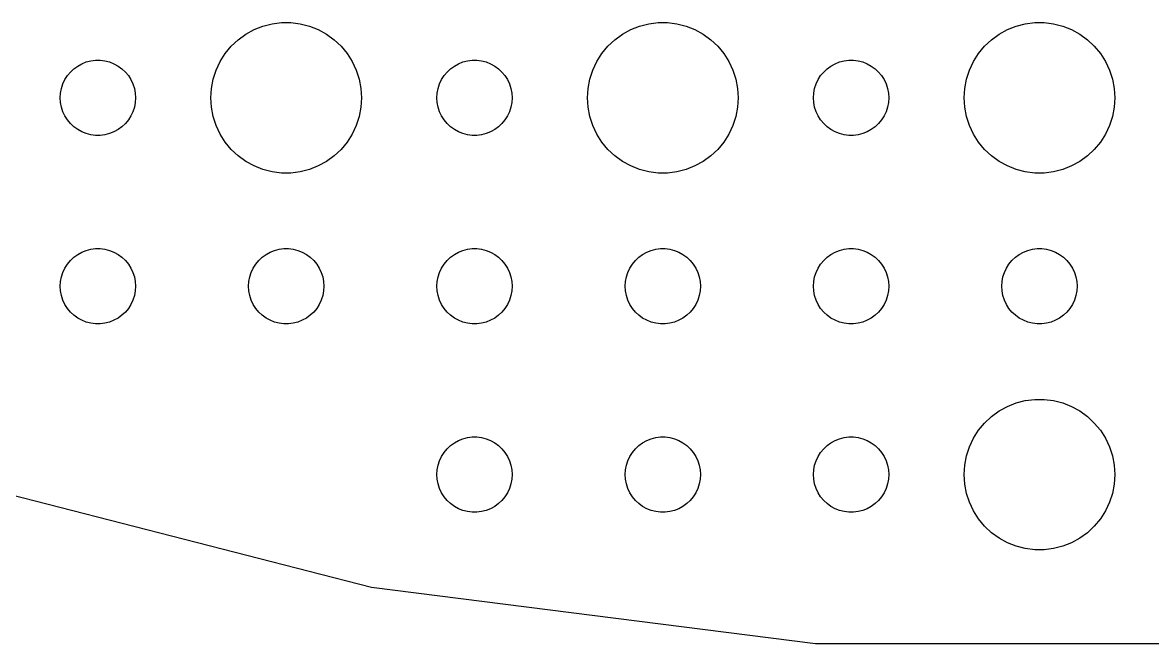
# Model space of a CAD drawing. Header units: metres. Extents: x -142 to 142, y -142 to 142.
# Drawn here: x -40.5 to 4.5, y -141.72 to -117.01 of the extents above; entities that cross this region are included whole.
import ezdxf

# ---------------------------------------------------------------- set-up
doc = ezdxf.new("R2010")
doc.units = ezdxf.units.M

msp = doc.modelspace()

# ---------------------------------------------------------------- linework, layer by layer
for p, q in [((-31.6075, -117.467), (-31.2773, -117.286)), ((-31.2773, -117.286), (-30.927, -117.147)), ((-30.927, -117.147), (-30.5621, -117.053)), ((-30.5621, -117.053), (-30.1884, -117.006)), ((-30.1884, -117.006), (-29.8116, -117.006)), ((-29.8116, -117.006), (-29.4379, -117.053)), ((-29.4379, -117.053), (-29.0729, -117.147)), ((-29.0729, -117.147), (-28.7227, -117.286)), ((-28.7227, -117.286), (-28.3925, -117.467)), ((-16.6075, -117.467), (-16.2773, -117.286)), ((-16.2773, -117.286), (-15.927, -117.147)), ((-15.927, -117.147), (-15.5621, -117.053)), ((-15.5621, -117.053), (-15.1884, -117.006)), ((-15.1884, -117.006), (-14.8116, -117.006)), ((-14.8116, -117.006), (-14.4379, -117.053)), ((-14.4379, -117.053), (-14.0729, -117.147)), ((-14.0729, -117.147), (-13.7227, -117.286)), ((-13.7227, -117.286), (-13.3925, -117.467)), ((-1.60747, -117.467), (-1.27733, -117.286)), ((-1.27733, -117.286), (-0.92705, -117.147)), ((-0.92705, -117.147), (-0.56213, -117.053)), ((-0.56213, -117.053), (-0.18837, -117.006)), ((-0.18837, -117.006), (0.18837, -117.006)), ((0.18837, -117.006), (0.56213, -117.053)), ((0.56213, -117.053), (0.92705, -117.147)), ((0.92705, -117.147), (1.27733, -117.286)), ((1.27733, -117.286), (1.60747, -117.467)), ((-32.1869, -117.946), (-31.9123, -117.688)), ((-31.9123, -117.688), (-31.6075, -117.467)), ((-28.3925, -117.467), (-28.0877, -117.688)), ((-28.0877, -117.688), (-27.8131, -117.946)), ((-17.1869, -117.946), (-16.9123, -117.688)), ((-16.9123, -117.688), (-16.6075, -117.467)), ((-13.3925, -117.467), (-13.0877, -117.688)), ((-13.0877, -117.688), (-12.8131, -117.946)), ((-2.1869, -117.946), (-1.91226, -117.688)), ((-1.91226, -117.688), (-1.60747, -117.467)), ((1.60747, -117.467), (1.91226, -117.688)), ((1.91226, -117.688), (2.1869, -117.946)), ((-32.6289, -118.555), (-32.427, -118.237)), ((-32.427, -118.237), (-32.1869, -117.946)), ((-27.8131, -117.946), (-27.5729, -118.237)), ((-27.5729, -118.237), (-27.3711, -118.555)), ((-17.6289, -118.555), (-17.427, -118.237)), ((-17.427, -118.237), (-17.1869, -117.946)), ((-12.8131, -117.946), (-12.5729, -118.237)), ((-12.5729, -118.237), (-12.3711, -118.555)), ((-2.62891, -118.555), (-2.42705, -118.237)), ((-2.42705, -118.237), (-2.1869, -117.946)), ((2.1869, -117.946), (2.42705, -118.237)), ((2.42705, -118.237), (2.62891, -118.555)), ((-38.4561, -118.844), (-38.3037, -118.734)), ((-38.3037, -118.734), (-38.1387, -118.643)), ((-38.1387, -118.643), (-37.9635, -118.573)), ((-37.9635, -118.573), (-37.7811, -118.527)), ((-37.7811, -118.527), (-37.5942, -118.503)), ((-37.5942, -118.503), (-37.4058, -118.503)), ((-37.4058, -118.503), (-37.2189, -118.527)), ((-37.2189, -118.527), (-37.0365, -118.573)), ((-37.0365, -118.573), (-36.8613, -118.643)), ((-36.8613, -118.643), (-36.6963, -118.734)), ((-36.6963, -118.734), (-36.5439, -118.844)), ((-32.7893, -118.896), (-32.6289, -118.555)), ((-27.3711, -118.555), (-27.2107, -118.896)), ((-23.4561, -118.844), (-23.3037, -118.734)), ((-23.3037, -118.734), (-23.1387, -118.643)), ((-23.1387, -118.643), (-22.9635, -118.573)), ((-22.9635, -118.573), (-22.7811, -118.527)), ((-22.7811, -118.527), (-22.5942, -118.503)), ((-22.5942, -118.503), (-22.4058, -118.503)), ((-22.4058, -118.503), (-22.2189, -118.527)), ((-22.2189, -118.527), (-22.0365, -118.573)), ((-22.0365, -118.573), (-21.8613, -118.643)), ((-21.8613, -118.643), (-21.6963, -118.734)), ((-21.6963, -118.734), (-21.5439, -118.844)), ((-17.7893, -118.896), (-17.6289, -118.555)), ((-12.3711, -118.555), (-12.2107, -118.896)), ((-8.45613, -118.844), (-8.30373, -118.734)), ((-8.30373, -118.734), (-8.13866, -118.643)), ((-8.13866, -118.643), (-7.96352, -118.573)), ((-7.96352, -118.573), (-7.78107, -118.527)), ((-7.78107, -118.527), (-7.59418, -118.503)), ((-7.59418, -118.503), (-7.40581, -118.503)), ((-7.40581, -118.503), (-7.21892, -118.527)), ((-7.21892, -118.527), (-7.03647, -118.573)), ((-7.03647, -118.573), (-6.86133, -118.643)), ((-6.86133, -118.643), (-6.69626, -118.734)), ((-6.69626, -118.734), (-6.54385, -118.844)), ((-2.78932, -118.896), (-2.62891, -118.555)), ((2.62891, -118.555), (2.78932, -118.896)), ((-38.8145, -119.277), (-38.7135, -119.118)), ((-38.7135, -119.118), (-38.5934, -118.973)), ((-38.5934, -118.973), (-38.4561, -118.844)), ((-36.5439, -118.844), (-36.4065, -118.973)), ((-36.4065, -118.973), (-36.2865, -119.118)), ((-36.2865, -119.118), (-36.1855, -119.277)), ((-32.9057, -119.254), (-32.7893, -118.896)), ((-27.2107, -118.896), (-27.0942, -119.254)), ((-23.8145, -119.277), (-23.7135, -119.118)), ((-23.7135, -119.118), (-23.5934, -118.973)), ((-23.5934, -118.973), (-23.4561, -118.844)), ((-21.5439, -118.844), (-21.4065, -118.973)), ((-21.4065, -118.973), (-21.2865, -119.118)), ((-21.2865, -119.118), (-21.1855, -119.277)), ((-17.9057, -119.254), (-17.7893, -118.896)), ((-12.2107, -118.896), (-12.0942, -119.254)), ((-8.81445, -119.277), (-8.71352, -119.118)), ((-8.71352, -119.118), (-8.59344, -118.973)), ((-8.59344, -118.973), (-8.45613, -118.844)), ((-6.54385, -118.844), (-6.40654, -118.973)), ((-6.40654, -118.973), (-6.28647, -119.118)), ((-6.28647, -119.118), (-6.18553, -119.277)), ((-2.90575, -119.254), (-2.78932, -118.896)), ((2.78932, -118.896), (2.90575, -119.254)), ((-38.9882, -119.812), (-38.9529, -119.627)), ((-38.9529, -119.627), (-38.8947, -119.448)), ((-38.8947, -119.448), (-38.8145, -119.277)), ((-36.1855, -119.277), (-36.1053, -119.448)), ((-36.1053, -119.448), (-36.0471, -119.627)), ((-36.0471, -119.627), (-36.0118, -119.812)), ((-33, -120), (-32.9763, -119.624)), ((-32.9763, -119.624), (-32.9057, -119.254)), ((-27.0942, -119.254), (-27.0237, -119.624)), ((-27.0237, -119.624), (-27, -120)), ((-23.9882, -119.812), (-23.9529, -119.627)), ((-23.9529, -119.627), (-23.8947, -119.448)), ((-23.8947, -119.448), (-23.8145, -119.277)), ((-21.1855, -119.277), (-21.1053, -119.448)), ((-21.1053, -119.448), (-21.0471, -119.627)), ((-21.0471, -119.627), (-21.0118, -119.812)), ((-18, -120), (-17.9763, -119.624)), ((-17.9763, -119.624), (-17.9057, -119.254)), ((-12.0942, -119.254), (-12.0237, -119.624)), ((-12.0237, -119.624), (-12, -120)), ((-8.98816, -119.812), (-8.95287, -119.627)), ((-8.95287, -119.627), (-8.89465, -119.448)), ((-8.89465, -119.448), (-8.81445, -119.277)), ((-6.18553, -119.277), (-6.10533, -119.448)), ((-6.10533, -119.448), (-6.04712, -119.627)), ((-6.04712, -119.627), (-6.01183, -119.812)), ((-3, -120), (-2.97633, -119.624)), ((-2.97633, -119.624), (-2.90575, -119.254)), ((2.90575, -119.254), (2.97633, -119.624)), ((2.97633, -119.624), (3, -120)), ((-39, -120), (-38.9882, -119.812)), ((-38.9882, -120.188), (-39, -120)), ((-36.0118, -119.812), (-36, -120)), ((-36, -120), (-36.0118, -120.188)), ((-32.9763, -120.376), (-33, -120)), ((-27, -120), (-27.0237, -120.376)), ((-24, -120), (-23.9882, -119.812)), ((-23.9882, -120.188), (-24, -120)), ((-21.0118, -119.812), (-21, -120)), ((-21, -120), (-21.0118, -120.188)), ((-17.9763, -120.376), (-18, -120)), ((-12, -120), (-12.0237, -120.376)), ((-9, -120), (-8.98816, -119.812)), ((-8.98816, -120.188), (-9, -120)), ((-6.01183, -119.812), (-6, -120)), ((-6, -120), (-6.01183, -120.188)), ((-2.97633, -120.376), (-3, -120)), ((3, -120), (2.97633, -120.376)), ((-38.9529, -120.373), (-38.9882, -120.188)), ((-38.8947, -120.552), (-38.9529, -120.373)), ((-38.8145, -120.723), (-38.8947, -120.552)), ((-36.1053, -120.552), (-36.1855, -120.723)), ((-36.0471, -120.373), (-36.1053, -120.552)), ((-36.0118, -120.188), (-36.0471, -120.373)), ((-32.9057, -120.746), (-32.9763, -120.376)), ((-27.0237, -120.376), (-27.0942, -120.746)), ((-23.9529, -120.373), (-23.9882, -120.188)), ((-23.8947, -120.552), (-23.9529, -120.373)), ((-23.8145, -120.723), (-23.8947, -120.552)), ((-21.1053, -120.552), (-21.1855, -120.723)), ((-21.0471, -120.373), (-21.1053, -120.552)), ((-21.0118, -120.188), (-21.0471, -120.373)), ((-17.9057, -120.746), (-17.9763, -120.376)), ((-12.0237, -120.376), (-12.0942, -120.746)), ((-8.95287, -120.373), (-8.98816, -120.188)), ((-8.89465, -120.552), (-8.95287, -120.373)), ((-8.81445, -120.723), (-8.89465, -120.552)), ((-6.10533, -120.552), (-6.18553, -120.723)), ((-6.04712, -120.373), (-6.10533, -120.552)), ((-6.01183, -120.188), (-6.04712, -120.373)), ((-2.90575, -120.746), (-2.97633, -120.376)), ((2.97633, -120.376), (2.90575, -120.746)), ((-38.7135, -120.882), (-38.8145, -120.723)), ((-38.5934, -121.027), (-38.7135, -120.882)), ((-38.4561, -121.156), (-38.5934, -121.027)), ((-36.4065, -121.027), (-36.5439, -121.156)), ((-36.2865, -120.882), (-36.4065, -121.027)), ((-36.1855, -120.723), (-36.2865, -120.882)), ((-32.7893, -121.104), (-32.9057, -120.746)), ((-27.0942, -120.746), (-27.2107, -121.104)), ((-23.7135, -120.882), (-23.8145, -120.723)), ((-23.5934, -121.027), (-23.7135, -120.882)), ((-23.4561, -121.156), (-23.5934, -121.027)), ((-21.4065, -121.027), (-21.5439, -121.156)), ((-21.2865, -120.882), (-21.4065, -121.027)), ((-21.1855, -120.723), (-21.2865, -120.882)), ((-17.7893, -121.104), (-17.9057, -120.746)), ((-12.0942, -120.746), (-12.2107, -121.104)), ((-8.71352, -120.882), (-8.81445, -120.723)), ((-8.59344, -121.027), (-8.71352, -120.882)), ((-8.45613, -121.156), (-8.59344, -121.027)), ((-6.40654, -121.027), (-6.54385, -121.156)), ((-6.28647, -120.882), (-6.40654, -121.027)), ((-6.18553, -120.723), (-6.28647, -120.882)), ((-2.78932, -121.104), (-2.90575, -120.746)), ((2.90575, -120.746), (2.78932, -121.104)), ((-38.3037, -121.266), (-38.4561, -121.156)), ((-38.1387, -121.357), (-38.3037, -121.266)), ((-37.9635, -121.427), (-38.1387, -121.357)), ((-37.7811, -121.473), (-37.9635, -121.427)), ((-37.5942, -121.497), (-37.7811, -121.473)), ((-37.4058, -121.497), (-37.5942, -121.497)), ((-37.2189, -121.473), (-37.4058, -121.497)), ((-37.0365, -121.427), (-37.2189, -121.473)), ((-36.8613, -121.357), (-37.0365, -121.427)), ((-36.6963, -121.266), (-36.8613, -121.357)), ((-36.5439, -121.156), (-36.6963, -121.266)), ((-32.6289, -121.445), (-32.7893, -121.104)), ((-32.427, -121.763), (-32.6289, -121.445)), ((-27.3711, -121.445), (-27.5729, -121.763)), ((-27.2107, -121.104), (-27.3711, -121.445)), ((-23.3037, -121.266), (-23.4561, -121.156)), ((-23.1387, -121.357), (-23.3037, -121.266)), ((-22.9635, -121.427), (-23.1387, -121.357)), ((-22.7811, -121.473), (-22.9635, -121.427)), ((-22.5942, -121.497), (-22.7811, -121.473)), ((-22.4058, -121.497), (-22.5942, -121.497)), ((-22.2189, -121.473), (-22.4058, -121.497)), ((-22.0365, -121.427), (-22.2189, -121.473)), ((-21.8613, -121.357), (-22.0365, -121.427)), ((-21.6963, -121.266), (-21.8613, -121.357)), ((-21.5439, -121.156), (-21.6963, -121.266)), ((-17.6289, -121.445), (-17.7893, -121.104)), ((-17.427, -121.763), (-17.6289, -121.445)), ((-12.3711, -121.445), (-12.5729, -121.763)), ((-12.2107, -121.104), (-12.3711, -121.445)), ((-8.30373, -121.266), (-8.45613, -121.156)), ((-8.13866, -121.357), (-8.30373, -121.266)), ((-7.96352, -121.427), (-8.13866, -121.357)), ((-7.78107, -121.473), (-7.96352, -121.427)), ((-7.59418, -121.497), (-7.78107, -121.473)), ((-7.40581, -121.497), (-7.59418, -121.497)), ((-7.21892, -121.473), (-7.40581, -121.497)), ((-7.03647, -121.427), (-7.21892, -121.473)), ((-6.86133, -121.357), (-7.03647, -121.427)), ((-6.69626, -121.266), (-6.86133, -121.357)), ((-6.54385, -121.156), (-6.69626, -121.266)), ((-2.62891, -121.445), (-2.78932, -121.104)), ((-2.42705, -121.763), (-2.62891, -121.445)), ((2.62891, -121.445), (2.42705, -121.763)), ((2.78932, -121.104), (2.62891, -121.445)), ((-32.1869, -122.054), (-32.427, -121.763)), ((-27.5729, -121.763), (-27.8131, -122.054)), ((-17.1869, -122.054), (-17.427, -121.763)), ((-12.5729, -121.763), (-12.8131, -122.054)), ((-2.1869, -122.054), (-2.42705, -121.763)), ((2.42705, -121.763), (2.1869, -122.054)), ((-31.9123, -122.312), (-32.1869, -122.054)), ((-31.6075, -122.533), (-31.9123, -122.312)), ((-28.0877, -122.312), (-28.3925, -122.533)), ((-27.8131, -122.054), (-28.0877, -122.312)), ((-16.9123, -122.312), (-17.1869, -122.054)), ((-16.6075, -122.533), (-16.9123, -122.312)), ((-13.0877, -122.312), (-13.3925, -122.533)), ((-12.8131, -122.054), (-13.0877, -122.312)), ((-1.91226, -122.312), (-2.1869, -122.054)), ((-1.60747, -122.533), (-1.91226, -122.312)), ((1.91226, -122.312), (1.60747, -122.533)), ((2.1869, -122.054), (1.91226, -122.312)), ((-31.2773, -122.714), (-31.6075, -122.533)), ((-30.927, -122.853), (-31.2773, -122.714)), ((-28.7227, -122.714), (-29.0729, -122.853)), ((-28.3925, -122.533), (-28.7227, -122.714)), ((-16.2773, -122.714), (-16.6075, -122.533)), ((-15.927, -122.853), (-16.2773, -122.714)), ((-13.7227, -122.714), (-14.0729, -122.853)), ((-13.3925, -122.533), (-13.7227, -122.714)), ((-1.27733, -122.714), (-1.60747, -122.533)), ((-0.92705, -122.853), (-1.27733, -122.714)), ((1.27733, -122.714), (0.92705, -122.853)), ((1.60747, -122.533), (1.27733, -122.714)), ((-30.5621, -122.947), (-30.927, -122.853)), ((-30.1884, -122.994), (-30.5621, -122.947)), ((-29.8116, -122.994), (-30.1884, -122.994)), ((-29.4379, -122.947), (-29.8116, -122.994)), ((-29.0729, -122.853), (-29.4379, -122.947)), ((-15.5621, -122.947), (-15.927, -122.853)), ((-15.1884, -122.994), (-15.5621, -122.947)), ((-14.8116, -122.994), (-15.1884, -122.994)), ((-14.4379, -122.947), (-14.8116, -122.994)), ((-14.0729, -122.853), (-14.4379, -122.947)), ((-0.56213, -122.947), (-0.92705, -122.853)), ((-0.18837, -122.994), (-0.56213, -122.947)), ((0.18837, -122.994), (-0.18837, -122.994)), ((0.56213, -122.947), (0.18837, -122.994)), ((0.92705, -122.853), (0.56213, -122.947)), ((-38.5934, -126.473), (-38.4561, -126.344)), ((-38.4561, -126.344), (-38.3037, -126.234)), ((-38.3037, -126.234), (-38.1387, -126.143)), ((-38.1387, -126.143), (-37.9635, -126.073)), ((-37.9635, -126.073), (-37.7811, -126.027)), ((-37.7811, -126.027), (-37.5942, -126.003)), ((-37.5942, -126.003), (-37.4058, -126.003)), ((-37.4058, -126.003), (-37.2189, -126.027)), ((-37.2189, -126.027), (-37.0365, -126.073)), ((-37.0365, -126.073), (-36.8613, -126.143)), ((-36.8613, -126.143), (-36.6963, -126.234)), ((-36.6963, -126.234), (-36.5439, -126.344)), ((-36.5439, -126.344), (-36.4065, -126.473)), ((-31.0934, -126.473), (-30.9561, -126.344)), ((-30.9561, -126.344), (-30.8037, -126.234)), ((-30.8037, -126.234), (-30.6387, -126.143)), ((-30.6387, -126.143), (-30.4635, -126.073)), ((-30.4635, -126.073), (-30.2811, -126.027)), ((-30.2811, -126.027), (-30.0942, -126.003)), ((-30.0942, -126.003), (-29.9058, -126.003)), ((-29.9058, -126.003), (-29.7189, -126.027)), ((-29.7189, -126.027), (-29.5365, -126.073)), ((-29.5365, -126.073), (-29.3613, -126.143)), ((-29.3613, -126.143), (-29.1963, -126.234)), ((-29.1963, -126.234), (-29.0439, -126.344)), ((-29.0439, -126.344), (-28.9065, -126.473)), ((-23.5934, -126.473), (-23.4561, -126.344)), ((-23.4561, -126.344), (-23.3037, -126.234)), ((-23.3037, -126.234), (-23.1387, -126.143)), ((-23.1387, -126.143), (-22.9635, -126.073)), ((-22.9635, -126.073), (-22.7811, -126.027)), ((-22.7811, -126.027), (-22.5942, -126.003)), ((-22.5942, -126.003), (-22.4058, -126.003)), ((-22.4058, -126.003), (-22.2189, -126.027)), ((-22.2189, -126.027), (-22.0365, -126.073)), ((-22.0365, -126.073), (-21.8613, -126.143)), ((-21.8613, -126.143), (-21.6963, -126.234)), ((-21.6963, -126.234), (-21.5439, -126.344)), ((-21.5439, -126.344), (-21.4065, -126.473)), ((-16.0934, -126.473), (-15.9561, -126.344)), ((-15.9561, -126.344), (-15.8037, -126.234)), ((-15.8037, -126.234), (-15.6387, -126.143)), ((-15.6387, -126.143), (-15.4635, -126.073)), ((-15.4635, -126.073), (-15.2811, -126.027)), ((-15.2811, -126.027), (-15.0942, -126.003)), ((-15.0942, -126.003), (-14.9058, -126.003)), ((-14.9058, -126.003), (-14.7189, -126.027)), ((-14.7189, -126.027), (-14.5365, -126.073)), ((-14.5365, -126.073), (-14.3613, -126.143)), ((-14.3613, -126.143), (-14.1963, -126.234)), ((-14.1963, -126.234), (-14.0439, -126.344)), ((-14.0439, -126.344), (-13.9065, -126.473)), ((-8.59344, -126.473), (-8.45613, -126.344)), ((-8.45613, -126.344), (-8.30373, -126.234)), ((-8.30373, -126.234), (-8.13866, -126.143)), ((-8.13866, -126.143), (-7.96352, -126.073)), ((-7.96352, -126.073), (-7.78107, -126.027)), ((-7.78107, -126.027), (-7.59418, -126.003)), ((-7.59418, -126.003), (-7.40581, -126.003)), ((-7.40581, -126.003), (-7.21892, -126.027)), ((-7.21892, -126.027), (-7.03647, -126.073)), ((-7.03647, -126.073), (-6.86133, -126.143)), ((-6.86133, -126.143), (-6.69626, -126.234)), ((-6.69626, -126.234), (-6.54385, -126.344)), ((-6.54385, -126.344), (-6.40654, -126.473)), ((-1.09344, -126.473), (-0.95613, -126.344)), ((-0.95613, -126.344), (-0.80373, -126.234)), ((-0.80373, -126.234), (-0.63866, -126.143)), ((-0.63866, -126.143), (-0.46352, -126.073)), ((-0.46352, -126.073), (-0.28107, -126.027)), ((-0.28107, -126.027), (-0.09418, -126.003)), ((-0.09418, -126.003), (0.09418, -126.003)), ((0.09418, -126.003), (0.28107, -126.027)), ((0.28107, -126.027), (0.46352, -126.073)), ((0.46352, -126.073), (0.63866, -126.143)), ((0.63866, -126.143), (0.80373, -126.234)), ((0.80373, -126.234), (0.95613, -126.344)), ((0.95613, -126.344), (1.09344, -126.473)), ((-38.8947, -126.948), (-38.8145, -126.777)), ((-38.8145, -126.777), (-38.7135, -126.618)), ((-38.7135, -126.618), (-38.5934, -126.473)), ((-36.4065, -126.473), (-36.2865, -126.618)), ((-36.2865, -126.618), (-36.1855, -126.777)), ((-36.1855, -126.777), (-36.1053, -126.948)), ((-31.3947, -126.948), (-31.3145, -126.777)), ((-31.3145, -126.777), (-31.2135, -126.618)), ((-31.2135, -126.618), (-31.0934, -126.473)), ((-28.9065, -126.473), (-28.7865, -126.618)), ((-28.7865, -126.618), (-28.6855, -126.777)), ((-28.6855, -126.777), (-28.6053, -126.948)), ((-23.8947, -126.948), (-23.8145, -126.777)), ((-23.8145, -126.777), (-23.7135, -126.618)), ((-23.7135, -126.618), (-23.5934, -126.473)), ((-21.4065, -126.473), (-21.2865, -126.618)), ((-21.2865, -126.618), (-21.1855, -126.777)), ((-21.1855, -126.777), (-21.1053, -126.948)), ((-16.3947, -126.948), (-16.3145, -126.777)), ((-16.3145, -126.777), (-16.2135, -126.618)), ((-16.2135, -126.618), (-16.0934, -126.473)), ((-13.9065, -126.473), (-13.7865, -126.618)), ((-13.7865, -126.618), (-13.6855, -126.777)), ((-13.6855, -126.777), (-13.6053, -126.948)), ((-8.89465, -126.948), (-8.81445, -126.777)), ((-8.81445, -126.777), (-8.71352, -126.618)), ((-8.71352, -126.618), (-8.59344, -126.473)), ((-6.40654, -126.473), (-6.28647, -126.618)), ((-6.28647, -126.618), (-6.18553, -126.777)), ((-6.18553, -126.777), (-6.10533, -126.948)), ((-1.39465, -126.948), (-1.31445, -126.777)), ((-1.31445, -126.777), (-1.21352, -126.618)), ((-1.21352, -126.618), (-1.09344, -126.473)), ((1.09344, -126.473), (1.21352, -126.618)), ((1.21352, -126.618), (1.31445, -126.777)), ((1.31445, -126.777), (1.39465, -126.948)), ((-39, -127.5), (-38.9882, -127.312)), ((-38.9882, -127.312), (-38.9529, -127.127)), ((-38.9529, -127.127), (-38.8947, -126.948)), ((-36.1053, -126.948), (-36.0471, -127.127)), ((-36.0471, -127.127), (-36.0118, -127.312)), ((-36.0118, -127.312), (-36, -127.5)), ((-31.5, -127.5), (-31.4882, -127.312)), ((-31.4882, -127.312), (-31.4529, -127.127)), ((-31.4529, -127.127), (-31.3947, -126.948)), ((-28.6053, -126.948), (-28.5471, -127.127)), ((-28.5471, -127.127), (-28.5118, -127.312)), ((-28.5118, -127.312), (-28.5, -127.5)), ((-24, -127.5), (-23.9882, -127.312)), ((-23.9882, -127.312), (-23.9529, -127.127)), ((-23.9529, -127.127), (-23.8947, -126.948)), ((-21.1053, -126.948), (-21.0471, -127.127)), ((-21.0471, -127.127), (-21.0118, -127.312)), ((-21.0118, -127.312), (-21, -127.5)), ((-16.5, -127.5), (-16.4882, -127.312)), ((-16.4882, -127.312), (-16.4529, -127.127)), ((-16.4529, -127.127), (-16.3947, -126.948)), ((-13.6053, -126.948), (-13.5471, -127.127)), ((-13.5471, -127.127), (-13.5118, -127.312)), ((-13.5118, -127.312), (-13.5, -127.5)), ((-9, -127.5), (-8.98816, -127.312)), ((-8.98816, -127.312), (-8.95287, -127.127)), ((-8.95287, -127.127), (-8.89465, -126.948)), ((-6.10533, -126.948), (-6.04712, -127.127)), ((-6.04712, -127.127), (-6.01183, -127.312)), ((-6.01183, -127.312), (-6, -127.5)), ((-1.5, -127.5), (-1.48816, -127.312)), ((-1.48816, -127.312), (-1.45287, -127.127)), ((-1.45287, -127.127), (-1.39465, -126.948)), ((1.39465, -126.948), (1.45287, -127.127)), ((1.45287, -127.127), (1.48816, -127.312)), ((1.48816, -127.312), (1.5, -127.5)), ((-38.9882, -127.688), (-39, -127.5)), ((-38.9529, -127.873), (-38.9882, -127.688)), ((-36.0118, -127.688), (-36.0471, -127.873)), ((-36, -127.5), (-36.0118, -127.688)), ((-31.4882, -127.688), (-31.5, -127.5)), ((-31.4529, -127.873), (-31.4882, -127.688)), ((-28.5118, -127.688), (-28.5471, -127.873)), ((-28.5, -127.5), (-28.5118, -127.688)), ((-23.9882, -127.688), (-24, -127.5)), ((-23.9529, -127.873), (-23.9882, -127.688)), ((-21.0118, -127.688), (-21.0471, -127.873)), ((-21, -127.5), (-21.0118, -127.688)), ((-16.4882, -127.688), (-16.5, -127.5)), ((-16.4529, -127.873), (-16.4882, -127.688)), ((-13.5118, -127.688), (-13.5471, -127.873)), ((-13.5, -127.5), (-13.5118, -127.688)), ((-8.98816, -127.688), (-9, -127.5)), ((-8.95287, -127.873), (-8.98816, -127.688)), ((-6.01183, -127.688), (-6.04712, -127.873)), ((-6, -127.5), (-6.01183, -127.688)), ((-1.48816, -127.688), (-1.5, -127.5)), ((-1.45287, -127.873), (-1.48816, -127.688)), ((1.48816, -127.688), (1.45287, -127.873)), ((1.5, -127.5), (1.48816, -127.688)), ((-38.8947, -128.052), (-38.9529, -127.873)), ((-38.8145, -128.223), (-38.8947, -128.052)), ((-38.7135, -128.382), (-38.8145, -128.223)), ((-36.1855, -128.223), (-36.2865, -128.382)), ((-36.1053, -128.052), (-36.1855, -128.223)), ((-36.0471, -127.873), (-36.1053, -128.052)), ((-31.3947, -128.052), (-31.4529, -127.873)), ((-31.3145, -128.223), (-31.3947, -128.052)), ((-31.2135, -128.382), (-31.3145, -128.223)), ((-28.6855, -128.223), (-28.7865, -128.382)), ((-28.6053, -128.052), (-28.6855, -128.223)), ((-28.5471, -127.873), (-28.6053, -128.052)), ((-23.8947, -128.052), (-23.9529, -127.873)), ((-23.8145, -128.223), (-23.8947, -128.052)), ((-23.7135, -128.382), (-23.8145, -128.223)), ((-21.1855, -128.223), (-21.2865, -128.382)), ((-21.1053, -128.052), (-21.1855, -128.223)), ((-21.0471, -127.873), (-21.1053, -128.052)), ((-16.3947, -128.052), (-16.4529, -127.873)), ((-16.3145, -128.223), (-16.3947, -128.052)), ((-16.2135, -128.382), (-16.3145, -128.223)), ((-13.6855, -128.223), (-13.7865, -128.382)), ((-13.6053, -128.052), (-13.6855, -128.223)), ((-13.5471, -127.873), (-13.6053, -128.052)), ((-8.89465, -128.052), (-8.95287, -127.873)), ((-8.81445, -128.223), (-8.89465, -128.052)), ((-8.71352, -128.382), (-8.81445, -128.223)), ((-6.18553, -128.223), (-6.28647, -128.382)), ((-6.10533, -128.052), (-6.18553, -128.223)), ((-6.04712, -127.873), (-6.10533, -128.052)), ((-1.39465, -128.052), (-1.45287, -127.873)), ((-1.31445, -128.223), (-1.39465, -128.052)), ((-1.21352, -128.382), (-1.31445, -128.223)), ((1.31445, -128.223), (1.21352, -128.382)), ((1.39465, -128.052), (1.31445, -128.223)), ((1.45287, -127.873), (1.39465, -128.052)), ((-38.5934, -128.527), (-38.7135, -128.382)), ((-38.4561, -128.656), (-38.5934, -128.527)), ((-38.3037, -128.766), (-38.4561, -128.656)), ((-36.5439, -128.656), (-36.6963, -128.766)), ((-36.4065, -128.527), (-36.5439, -128.656)), ((-36.2865, -128.382), (-36.4065, -128.527)), ((-31.0934, -128.527), (-31.2135, -128.382)), ((-30.9561, -128.656), (-31.0934, -128.527)), ((-30.8037, -128.766), (-30.9561, -128.656)), ((-29.0439, -128.656), (-29.1963, -128.766)), ((-28.9065, -128.527), (-29.0439, -128.656)), ((-28.7865, -128.382), (-28.9065, -128.527)), ((-23.5934, -128.527), (-23.7135, -128.382)), ((-23.4561, -128.656), (-23.5934, -128.527)), ((-23.3037, -128.766), (-23.4561, -128.656)), ((-21.5439, -128.656), (-21.6963, -128.766)), ((-21.4065, -128.527), (-21.5439, -128.656)), ((-21.2865, -128.382), (-21.4065, -128.527)), ((-16.0934, -128.527), (-16.2135, -128.382)), ((-15.9561, -128.656), (-16.0934, -128.527)), ((-15.8037, -128.766), (-15.9561, -128.656)), ((-14.0439, -128.656), (-14.1963, -128.766)), ((-13.9065, -128.527), (-14.0439, -128.656)), ((-13.7865, -128.382), (-13.9065, -128.527)), ((-8.59344, -128.527), (-8.71352, -128.382)), ((-8.45613, -128.656), (-8.59344, -128.527)), ((-8.30373, -128.766), (-8.45613, -128.656)), ((-6.54385, -128.656), (-6.69626, -128.766)), ((-6.40654, -128.527), (-6.54385, -128.656)), ((-6.28647, -128.382), (-6.40654, -128.527)), ((-1.09344, -128.527), (-1.21352, -128.382)), ((-0.95613, -128.656), (-1.09344, -128.527)), ((-0.80373, -128.766), (-0.95613, -128.656)), ((0.95613, -128.656), (0.80373, -128.766)), ((1.09344, -128.527), (0.95613, -128.656)), ((1.21352, -128.382), (1.09344, -128.527)), ((-38.1387, -128.857), (-38.3037, -128.766)), ((-37.9635, -128.927), (-38.1387, -128.857)), ((-37.7811, -128.973), (-37.9635, -128.927)), ((-37.5942, -128.997), (-37.7811, -128.973)), ((-37.4058, -128.997), (-37.5942, -128.997)), ((-37.2189, -128.973), (-37.4058, -128.997)), ((-37.0365, -128.927), (-37.2189, -128.973)), ((-36.8613, -128.857), (-37.0365, -128.927)), ((-36.6963, -128.766), (-36.8613, -128.857)), ((-30.6387, -128.857), (-30.8037, -128.766)), ((-30.4635, -128.927), (-30.6387, -128.857)), ((-30.2811, -128.973), (-30.4635, -128.927)), ((-30.0942, -128.997), (-30.2811, -128.973)), ((-29.9058, -128.997), (-30.0942, -128.997)), ((-29.7189, -128.973), (-29.9058, -128.997)), ((-29.5365, -128.927), (-29.7189, -128.973)), ((-29.3613, -128.857), (-29.5365, -128.927)), ((-29.1963, -128.766), (-29.3613, -128.857)), ((-23.1387, -128.857), (-23.3037, -128.766)), ((-22.9635, -128.927), (-23.1387, -128.857)), ((-22.7811, -128.973), (-22.9635, -128.927)), ((-22.5942, -128.997), (-22.7811, -128.973)), ((-22.4058, -128.997), (-22.5942, -128.997)), ((-22.2189, -128.973), (-22.4058, -128.997)), ((-22.0365, -128.927), (-22.2189, -128.973)), ((-21.8613, -128.857), (-22.0365, -128.927)), ((-21.6963, -128.766), (-21.8613, -128.857)), ((-15.6387, -128.857), (-15.8037, -128.766)), ((-15.4635, -128.927), (-15.6387, -128.857)), ((-15.2811, -128.973), (-15.4635, -128.927)), ((-15.0942, -128.997), (-15.2811, -128.973)), ((-14.9058, -128.997), (-15.0942, -128.997)), ((-14.7189, -128.973), (-14.9058, -128.997)), ((-14.5365, -128.927), (-14.7189, -128.973)), ((-14.3613, -128.857), (-14.5365, -128.927)), ((-14.1963, -128.766), (-14.3613, -128.857)), ((-8.13866, -128.857), (-8.30373, -128.766)), ((-7.96352, -128.927), (-8.13866, -128.857)), ((-7.78107, -128.973), (-7.96352, -128.927)), ((-7.59418, -128.997), (-7.78107, -128.973)), ((-7.40581, -128.997), (-7.59418, -128.997)), ((-7.21892, -128.973), (-7.40581, -128.997)), ((-7.03647, -128.927), (-7.21892, -128.973)), ((-6.86133, -128.857), (-7.03647, -128.927)), ((-6.69626, -128.766), (-6.86133, -128.857)), ((-0.63866, -128.857), (-0.80373, -128.766)), ((-0.46352, -128.927), (-0.63866, -128.857)), ((-0.28107, -128.973), (-0.46352, -128.927)), ((-0.09418, -128.997), (-0.28107, -128.973)), ((0.09418, -128.997), (-0.09418, -128.997)), ((0.28107, -128.973), (0.09418, -128.997)), ((0.46352, -128.927), (0.28107, -128.973)), ((0.63866, -128.857), (0.46352, -128.927)), ((0.80373, -128.766), (0.63866, -128.857)), ((-1.60747, -132.467), (-1.27733, -132.286)), ((-1.27733, -132.286), (-0.92705, -132.147)), ((-0.92705, -132.147), (-0.56213, -132.053)), ((-0.56213, -132.053), (-0.18837, -132.006)), ((-0.18837, -132.006), (0.18837, -132.006)), ((0.18837, -132.006), (0.56213, -132.053)), ((0.56213, -132.053), (0.92705, -132.147)), ((0.92705, -132.147), (1.27733, -132.286)), ((1.27733, -132.286), (1.60747, -132.467)), ((-2.1869, -132.946), (-1.91226, -132.688)), ((-1.91226, -132.688), (-1.60747, -132.467)), ((1.60747, -132.467), (1.91226, -132.688)), ((1.91226, -132.688), (2.1869, -132.946)), ((-2.42705, -133.237), (-2.1869, -132.946)), ((2.1869, -132.946), (2.42705, -133.237)), ((-23.3037, -133.734), (-23.1387, -133.643)), ((-23.1387, -133.643), (-22.9635, -133.573)), ((-22.9635, -133.573), (-22.7811, -133.527)), ((-22.7811, -133.527), (-22.5942, -133.503)), ((-22.5942, -133.503), (-22.4058, -133.503)), ((-22.4058, -133.503), (-22.2189, -133.527)), ((-22.2189, -133.527), (-22.0365, -133.573)), ((-22.0365, -133.573), (-21.8613, -133.643)), ((-21.8613, -133.643), (-21.6963, -133.734)), ((-15.8037, -133.734), (-15.6387, -133.643)), ((-15.6387, -133.643), (-15.4635, -133.573)), ((-15.4635, -133.573), (-15.2811, -133.527)), ((-15.2811, -133.527), (-15.0942, -133.503)), ((-15.0942, -133.503), (-14.9058, -133.503)), ((-14.9058, -133.503), (-14.7189, -133.527)), ((-14.7189, -133.527), (-14.5365, -133.573)), ((-14.5365, -133.573), (-14.3613, -133.643)), ((-14.3613, -133.643), (-14.1963, -133.734)), ((-8.30373, -133.734), (-8.13866, -133.643)), ((-8.13866, -133.643), (-7.96352, -133.573)), ((-7.96352, -133.573), (-7.78107, -133.527)), ((-7.78107, -133.527), (-7.59418, -133.503)), ((-7.59418, -133.503), (-7.40581, -133.503)), ((-7.40581, -133.503), (-7.21892, -133.527)), ((-7.21892, -133.527), (-7.03647, -133.573)), ((-7.03647, -133.573), (-6.86133, -133.643)), ((-6.86133, -133.643), (-6.69626, -133.734)), ((-2.78932, -133.896), (-2.62891, -133.555)), ((-2.62891, -133.555), (-2.42705, -133.237)), ((2.42705, -133.237), (2.62891, -133.555)), ((2.62891, -133.555), (2.78932, -133.896)), ((-23.7135, -134.118), (-23.5934, -133.973)), ((-23.5934, -133.973), (-23.4561, -133.844)), ((-23.4561, -133.844), (-23.3037, -133.734)), ((-21.6963, -133.734), (-21.5439, -133.844)), ((-21.5439, -133.844), (-21.4065, -133.973)), ((-21.4065, -133.973), (-21.2865, -134.118)), ((-16.2135, -134.118), (-16.0934, -133.973)), ((-16.0934, -133.973), (-15.9561, -133.844)), ((-15.9561, -133.844), (-15.8037, -133.734)), ((-14.1963, -133.734), (-14.0439, -133.844)), ((-14.0439, -133.844), (-13.9065, -133.973)), ((-13.9065, -133.973), (-13.7865, -134.118)), ((-8.71352, -134.118), (-8.59344, -133.973)), ((-8.59344, -133.973), (-8.45613, -133.844)), ((-8.45613, -133.844), (-8.30373, -133.734)), ((-6.69626, -133.734), (-6.54385, -133.844)), ((-6.54385, -133.844), (-6.40654, -133.973)), ((-6.40654, -133.973), (-6.28647, -134.118)), ((-2.90575, -134.254), (-2.78932, -133.896)), ((2.78932, -133.896), (2.90575, -134.254)), ((-23.9529, -134.627), (-23.8947, -134.448)), ((-23.8947, -134.448), (-23.8145, -134.277)), ((-23.8145, -134.277), (-23.7135, -134.118)), ((-21.2865, -134.118), (-21.1855, -134.277)), ((-21.1855, -134.277), (-21.1053, -134.448)), ((-21.1053, -134.448), (-21.0471, -134.627)), ((-16.4529, -134.627), (-16.3947, -134.448)), ((-16.3947, -134.448), (-16.3145, -134.277)), ((-16.3145, -134.277), (-16.2135, -134.118)), ((-13.7865, -134.118), (-13.6855, -134.277)), ((-13.6855, -134.277), (-13.6053, -134.448)), ((-13.6053, -134.448), (-13.5471, -134.627)), ((-8.95287, -134.627), (-8.89465, -134.448)), ((-8.89465, -134.448), (-8.81445, -134.277)), ((-8.81445, -134.277), (-8.71352, -134.118)), ((-6.28647, -134.118), (-6.18553, -134.277)), ((-6.18553, -134.277), (-6.10533, -134.448)), ((-6.10533, -134.448), (-6.04712, -134.627)), ((-2.97633, -134.624), (-2.90575, -134.254)), ((2.90575, -134.254), (2.97633, -134.624)), ((-24, -135), (-23.9882, -134.812)), ((-23.9882, -135.188), (-24, -135)), ((-23.9882, -134.812), (-23.9529, -134.627)), ((-21.0471, -134.627), (-21.0118, -134.812)), ((-21.0118, -134.812), (-21, -135)), ((-21, -135), (-21.0118, -135.188)), ((-16.5, -135), (-16.4882, -134.812)), ((-16.4882, -135.188), (-16.5, -135)), ((-16.4882, -134.812), (-16.4529, -134.627)), ((-13.5471, -134.627), (-13.5118, -134.812)), ((-13.5118, -134.812), (-13.5, -135)), ((-13.5, -135), (-13.5118, -135.188)), ((-9, -135), (-8.98816, -134.812)), ((-8.98816, -135.188), (-9, -135)), ((-8.98816, -134.812), (-8.95287, -134.627)), ((-6.04712, -134.627), (-6.01183, -134.812)), ((-6.01183, -134.812), (-6, -135)), ((-6, -135), (-6.01183, -135.188)), ((-3, -135), (-2.97633, -134.624)), ((-2.97633, -135.376), (-3, -135)), ((2.97633, -134.624), (3, -135)), ((3, -135), (2.97633, -135.376)), ((-43.8804, -135.05), (-26.6081, -139.485)), ((-23.9529, -135.373), (-23.9882, -135.188)), ((-23.8947, -135.552), (-23.9529, -135.373)), ((-21.0471, -135.373), (-21.1053, -135.552)), ((-21.0118, -135.188), (-21.0471, -135.373)), ((-16.4529, -135.373), (-16.4882, -135.188)), ((-16.3947, -135.552), (-16.4529, -135.373)), ((-13.5471, -135.373), (-13.6053, -135.552)), ((-13.5118, -135.188), (-13.5471, -135.373)), ((-8.95287, -135.373), (-8.98816, -135.188)), ((-8.89465, -135.552), (-8.95287, -135.373)), ((-6.04712, -135.373), (-6.10533, -135.552)), ((-6.01183, -135.188), (-6.04712, -135.373)), ((-2.90575, -135.746), (-2.97633, -135.376)), ((2.97633, -135.376), (2.90575, -135.746)), ((-23.8145, -135.723), (-23.8947, -135.552)), ((-23.7135, -135.882), (-23.8145, -135.723)), ((-23.5934, -136.027), (-23.7135, -135.882)), ((-21.2865, -135.882), (-21.4065, -136.027)), ((-21.1855, -135.723), (-21.2865, -135.882)), ((-21.1053, -135.552), (-21.1855, -135.723)), ((-16.3145, -135.723), (-16.3947, -135.552)), ((-16.2135, -135.882), (-16.3145, -135.723)), ((-16.0934, -136.027), (-16.2135, -135.882)), ((-13.7865, -135.882), (-13.9065, -136.027)), ((-13.6855, -135.723), (-13.7865, -135.882)), ((-13.6053, -135.552), (-13.6855, -135.723)), ((-8.81445, -135.723), (-8.89465, -135.552)), ((-8.71352, -135.882), (-8.81445, -135.723)), ((-8.59344, -136.027), (-8.71352, -135.882)), ((-6.28647, -135.882), (-6.40654, -136.027)), ((-6.18553, -135.723), (-6.28647, -135.882)), ((-6.10533, -135.552), (-6.18553, -135.723)), ((-2.78932, -136.104), (-2.90575, -135.746)), ((2.90575, -135.746), (2.78932, -136.104)), ((-23.4561, -136.156), (-23.5934, -136.027)), ((-23.3037, -136.266), (-23.4561, -136.156)), ((-23.1387, -136.357), (-23.3037, -136.266)), ((-21.6963, -136.266), (-21.8613, -136.357)), ((-21.5439, -136.156), (-21.6963, -136.266)), ((-21.4065, -136.027), (-21.5439, -136.156)), ((-15.9561, -136.156), (-16.0934, -136.027)), ((-15.8037, -136.266), (-15.9561, -136.156)), ((-15.6387, -136.357), (-15.8037, -136.266)), ((-14.1963, -136.266), (-14.3613, -136.357)), ((-14.0439, -136.156), (-14.1963, -136.266)), ((-13.9065, -136.027), (-14.0439, -136.156)), ((-8.45613, -136.156), (-8.59344, -136.027)), ((-8.30373, -136.266), (-8.45613, -136.156)), ((-8.13866, -136.357), (-8.30373, -136.266)), ((-6.69626, -136.266), (-6.86133, -136.357)), ((-6.54385, -136.156), (-6.69626, -136.266)), ((-6.40654, -136.027), (-6.54385, -136.156)), ((-2.62891, -136.445), (-2.78932, -136.104)), ((2.78932, -136.104), (2.62891, -136.445)), ((-22.9635, -136.427), (-23.1387, -136.357)), ((-22.7811, -136.473), (-22.9635, -136.427)), ((-22.5942, -136.497), (-22.7811, -136.473)), ((-22.4058, -136.497), (-22.5942, -136.497)), ((-22.2189, -136.473), (-22.4058, -136.497)), ((-22.0365, -136.427), (-22.2189, -136.473)), ((-21.8613, -136.357), (-22.0365, -136.427)), ((-15.4635, -136.427), (-15.6387, -136.357)), ((-15.2811, -136.473), (-15.4635, -136.427)), ((-15.0942, -136.497), (-15.2811, -136.473)), ((-14.9058, -136.497), (-15.0942, -136.497)), ((-14.7189, -136.473), (-14.9058, -136.497)), ((-14.5365, -136.427), (-14.7189, -136.473)), ((-14.3613, -136.357), (-14.5365, -136.427)), ((-7.96352, -136.427), (-8.13866, -136.357)), ((-7.78107, -136.473), (-7.96352, -136.427)), ((-7.59418, -136.497), (-7.78107, -136.473)), ((-7.40581, -136.497), (-7.59418, -136.497)), ((-7.21892, -136.473), (-7.40581, -136.497)), ((-7.03647, -136.427), (-7.21892, -136.473)), ((-6.86133, -136.357), (-7.03647, -136.427)), ((-2.42705, -136.763), (-2.62891, -136.445)), ((-2.1869, -137.054), (-2.42705, -136.763)), ((2.42705, -136.763), (2.1869, -137.054)), ((2.62891, -136.445), (2.42705, -136.763)), ((-1.91226, -137.312), (-2.1869, -137.054)), ((2.1869, -137.054), (1.91226, -137.312)), ((-1.60747, -137.533), (-1.91226, -137.312)), ((-1.27733, -137.714), (-1.60747, -137.533)), ((1.60747, -137.533), (1.27733, -137.714)), ((1.91226, -137.312), (1.60747, -137.533)), ((-0.92705, -137.853), (-1.27733, -137.714)), ((-0.56213, -137.947), (-0.92705, -137.853)), ((-0.18837, -137.994), (-0.56213, -137.947)), ((0.18837, -137.994), (-0.18837, -137.994)), ((0.56213, -137.947), (0.18837, -137.994)), ((0.92705, -137.853), (0.56213, -137.947)), ((1.27733, -137.714), (0.92705, -137.853)), ((-26.6081, -139.485), (-8.91624, -141.72)), ((-8.91624, -141.72), (8.91624, -141.72))]:
    msp.add_line(p, q)

doc.saveas('drawing.dxf')
